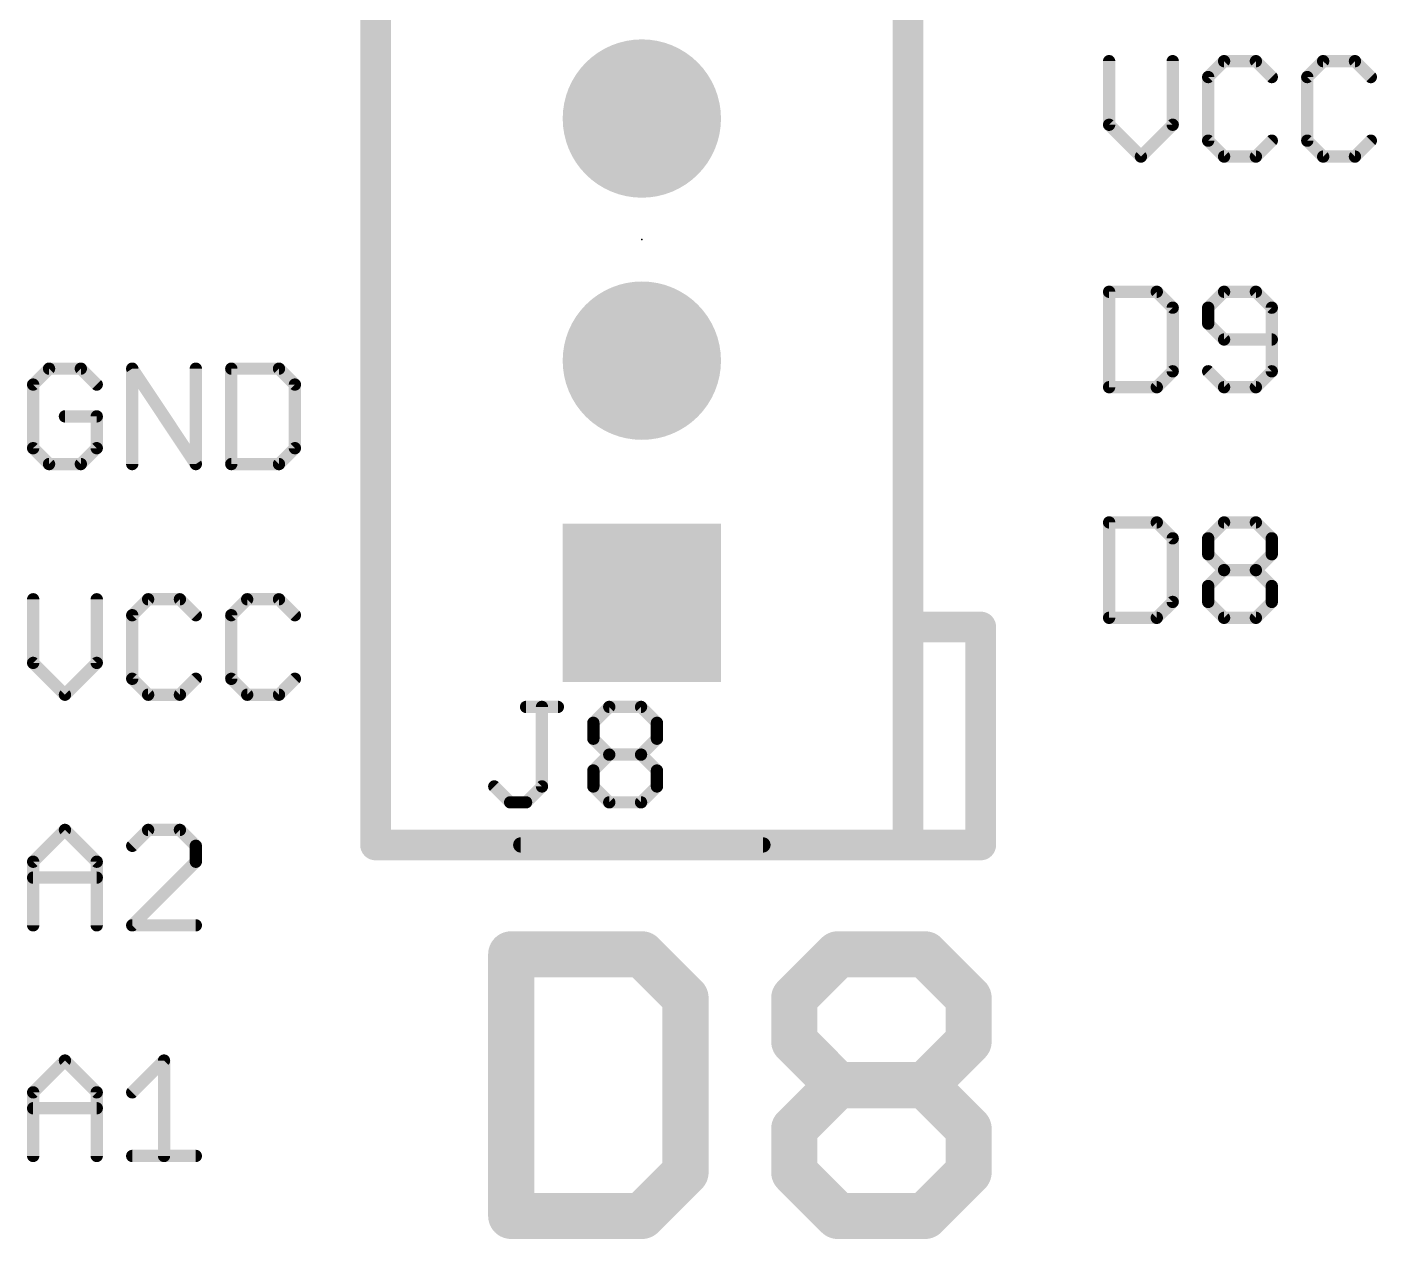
# Model space of a CAD drawing. Extents: x -6 to 140, y -6 to 118.
# Drawn here: x 13.33 to 24.49, y 20.95 to 30.97 of the extents above; entities that cross this region are included whole.
import ezdxf

# ---------------------------------------------------------------- set-up
doc = ezdxf.new("R2010")
doc.units = 0
for name, color, linetype in [('17', 94, 'CONTINUOUS'), ('21', 251, 'CONTINUOUS'), ('23', 178, 'CONTINUOUS'), ('25', 251, 'CONTINUOUS')]:
    doc.layers.add(name, color=color, linetype=linetype)

# ---------------------------------------------------------------- blocks, each defined once
blk = doc.blocks.new('SQUAREP')
blk.add_solid([(-0.5, -0.5), (0.5, -0.5), (-0.5, 0.5), (0.5, 0.5)])
blk = doc.blocks.new('ROUNDP')
at = {"const_width": 0.5}
blk.add_lwpolyline([(0, -0.25, 1), (0, 0.25, 1), (0, -0.25)], format="xyb", dxfattribs=at)

msp = doc.modelspace()

# ---------------------------------------------------------------- linework, layer by layer
at = {"layer": '21'}
for points, const_width in [([(16.215, 24.21), (16.215, 34.21)], 0.254), ([(20.615, 26.01), (20.615, 32.41)], 0.254), ([(22.2758, 30.6839), (22.2758, 30.1585)], 0.1016), ([(22.8012, 30.1585), (22.8012, 30.6839)], 0.1016), ([(23.2257, 30.6839), (23.0944, 30.5525)], 0.1016), ([(23.4884, 30.6839), (23.2257, 30.6839)], 0.1016), ([(23.6198, 30.5525), (23.4884, 30.6839)], 0.1016), ([(24.0443, 30.6839), (23.913, 30.5525)], 0.1016), ([(24.307, 30.6839), (24.0443, 30.6839)], 0.1016), ([(24.4383, 30.5525), (24.307, 30.6839)], 0.1016), ([(23.0944, 30.5525), (23.0944, 30.0271)], 0.1016), ([(23.913, 30.5525), (23.913, 30.0271)], 0.1016), ([(22.2758, 30.1585), (22.5385, 29.8958)], 0.1016), ([(22.5385, 29.8958), (22.8012, 30.1585)], 0.1016), ([(23.0944, 30.0271), (23.2257, 29.8958)], 0.1016), ([(23.4884, 29.8958), (23.6198, 30.0271)], 0.1016), ([(23.913, 30.0271), (24.0443, 29.8958)], 0.1016), ([(24.307, 29.8958), (24.4383, 30.0271)], 0.1016), ([(23.2257, 29.8958), (23.4884, 29.8958)], 0.1016), ([(24.0443, 29.8958), (24.307, 29.8958)], 0.1016), ([(22.2758, 28.7789), (22.2758, 27.9908)], 0.1016), ([(22.6698, 28.7789), (22.2758, 28.7789)], 0.1016), ([(22.8012, 28.6475), (22.6698, 28.7789)], 0.1016), ([(23.2257, 28.7789), (23.0944, 28.6475)], 0.1016), ([(23.4884, 28.7789), (23.2257, 28.7789)], 0.1016), ([(23.6198, 28.6475), (23.4884, 28.7789)], 0.1016), ([(22.8012, 28.1221), (22.8012, 28.6475)], 0.1016), ([(23.0944, 28.6475), (23.0944, 28.5162)], 0.1016), ([(23.6198, 28.1221), (23.6198, 28.6475)], 0.1016), ([(23.0944, 28.5162), (23.2257, 28.3848)], 0.1016), ([(23.2257, 28.3848), (23.6198, 28.3848)], 0.1016), ([(13.5171, 28.1439), (13.3858, 28.0125)], 0.1016), ([(13.7798, 28.1439), (13.5171, 28.1439)], 0.1016), ([(13.9112, 28.0125), (13.7798, 28.1439)], 0.1016), ([(14.2044, 27.3558), (14.2044, 28.1439)], 0.1016), ([(14.2044, 28.1439), (14.7298, 27.3558)], 0.1016), ([(14.7298, 27.3558), (14.7298, 28.1439)], 0.1016), ([(15.023, 28.1439), (15.023, 27.3558)], 0.1016), ([(15.417, 28.1439), (15.023, 28.1439)], 0.1016), ([(15.5483, 28.0125), (15.417, 28.1439)], 0.1016), ([(22.6698, 27.9908), (22.8012, 28.1221)], 0.1016), ([(23.0944, 28.1221), (23.2257, 27.9908)], 0.1016), ([(23.4884, 27.9908), (23.6198, 28.1221)], 0.1016), ([(13.3858, 28.0125), (13.3858, 27.4871)], 0.1016), ([(15.5483, 27.4871), (15.5483, 28.0125)], 0.1016), ([(22.2758, 27.9908), (22.6698, 27.9908)], 0.1016), ([(23.2257, 27.9908), (23.4884, 27.9908)], 0.1016), ([(13.9112, 27.7498), (13.6485, 27.7498)], 0.1016), ([(13.9112, 27.4871), (13.9112, 27.7498)], 0.1016), ([(13.3858, 27.4871), (13.5171, 27.3558)], 0.1016), ([(13.7798, 27.3558), (13.9112, 27.4871)], 0.1016), ([(15.417, 27.3558), (15.5483, 27.4871)], 0.1016), ([(13.5171, 27.3558), (13.7798, 27.3558)], 0.1016), ([(15.023, 27.3558), (15.417, 27.3558)], 0.1016), ([(22.2758, 26.8739), (22.2758, 26.0858)], 0.1016), ([(22.6698, 26.8739), (22.2758, 26.8739)], 0.1016), ([(22.8012, 26.7425), (22.6698, 26.8739)], 0.1016), ([(23.0944, 26.7425), (23.2257, 26.8739)], 0.1016), ([(23.2257, 26.8739), (23.4884, 26.8739)], 0.1016), ([(23.4884, 26.8739), (23.6198, 26.7425)], 0.1016), ([(22.8012, 26.2171), (22.8012, 26.7425)], 0.1016), ([(23.0944, 26.6112), (23.0944, 26.7425)], 0.1016), ([(23.6198, 26.7425), (23.6198, 26.6112)], 0.1016), ([(23.2257, 26.4798), (23.0944, 26.6112)], 0.1016), ([(23.6198, 26.6112), (23.4884, 26.4798)], 0.1016), ([(23.0944, 26.3485), (23.2257, 26.4798)], 0.1016), ([(23.2257, 26.4798), (23.4884, 26.4798)], 0.1016), ([(23.4884, 26.4798), (23.6198, 26.3485)], 0.1016), ([(23.0944, 26.2171), (23.0944, 26.3485)], 0.1016), ([(23.6198, 26.3485), (23.6198, 26.2171)], 0.1016), ([(13.3858, 26.2389), (13.3858, 25.7135)], 0.1016), ([(13.9112, 25.7135), (13.9112, 26.2389)], 0.1016), ([(14.3357, 26.2389), (14.2044, 26.1075)], 0.1016), ([(14.5984, 26.2389), (14.3357, 26.2389)], 0.1016), ([(14.7298, 26.1075), (14.5984, 26.2389)], 0.1016), ([(15.1543, 26.2389), (15.023, 26.1075)], 0.1016), ([(15.417, 26.2389), (15.1543, 26.2389)], 0.1016), ([(15.5483, 26.1075), (15.417, 26.2389)], 0.1016), ([(22.6698, 26.0858), (22.8012, 26.2171)], 0.1016), ([(23.2257, 26.0858), (23.0944, 26.2171)], 0.1016), ([(23.6198, 26.2171), (23.4884, 26.0858)], 0.1016), ([(14.2044, 26.1075), (14.2044, 25.5821)], 0.1016), ([(15.023, 26.1075), (15.023, 25.5821)], 0.1016), ([(20.615, 24.21), (20.615, 26.01)], 0.254), ([(21.215, 26.01), (20.615, 26.01)], 0.254), ([(21.215, 24.21), (21.215, 26.01)], 0.254), ([(22.2758, 26.0858), (22.6698, 26.0858)], 0.1016), ([(23.4884, 26.0858), (23.2257, 26.0858)], 0.1016), ([(13.3858, 25.7135), (13.6485, 25.4508)], 0.1016), ([(13.6485, 25.4508), (13.9112, 25.7135)], 0.1016), ([(14.2044, 25.5821), (14.3357, 25.4508)], 0.1016), ([(14.5984, 25.4508), (14.7298, 25.5821)], 0.1016), ([(15.023, 25.5821), (15.1543, 25.4508)], 0.1016), ([(15.417, 25.4508), (15.5483, 25.5821)], 0.1016), ([(14.3357, 25.4508), (14.5984, 25.4508)], 0.1016), ([(15.1543, 25.4508), (15.417, 25.4508)], 0.1016), ([(13.3858, 24.0712), (13.6485, 24.3339)], 0.1016), ([(13.6485, 24.3339), (13.9112, 24.0712)], 0.1016), ([(14.3357, 24.3339), (14.2044, 24.2025)], 0.1016), ([(14.5984, 24.3339), (14.3357, 24.3339)], 0.1016), ([(14.7298, 24.2025), (14.5984, 24.3339)], 0.1016), ([(16.215, 24.21), (20.615, 24.21)], 0.254), ([(20.615, 24.21), (21.215, 24.21)], 0.254), ([(14.7298, 24.0712), (14.7298, 24.2025)], 0.1016), ([(17.415, 24.21), (19.415, 24.21)], 0.127), ([(13.3858, 23.5458), (13.3858, 24.0712)], 0.1016), ([(13.9112, 24.0712), (13.9112, 23.5458)], 0.1016), ([(14.2044, 23.5458), (14.7298, 24.0712)], 0.1016), ([(13.3858, 23.9398), (13.9112, 23.9398)], 0.1016), ([(14.7298, 23.5458), (14.2044, 23.5458)], 0.1016), ([(17.3355, 23.3063), (17.3355, 21.1455)], 0.381), ([(18.4159, 23.3063), (17.3355, 23.3063)], 0.381), ([(18.7761, 22.9462), (18.4159, 23.3063)], 0.381), ([(19.6743, 22.9462), (20.0344, 23.3063)], 0.381), ([(20.0344, 23.3063), (20.7547, 23.3063)], 0.381), ([(20.7547, 23.3063), (21.1149, 22.9462)], 0.381), ([(18.7761, 21.5056), (18.7761, 22.9462)], 0.381), ([(19.6743, 22.5861), (19.6743, 22.9462)], 0.381), ([(21.1149, 22.9462), (21.1149, 22.5861)], 0.381), ([(20.0344, 22.2259), (19.6743, 22.5861)], 0.381), ([(21.1149, 22.5861), (20.7547, 22.2259)], 0.381), ([(13.3858, 22.1662), (13.6485, 22.4289)], 0.1016), ([(13.6485, 22.4289), (13.9112, 22.1662)], 0.1016), ([(14.2044, 22.1662), (14.4671, 22.4289)], 0.1016), ([(14.4671, 22.4289), (14.4671, 21.6408)], 0.1016), ([(19.6743, 21.8658), (20.0344, 22.2259)], 0.381), ([(20.0344, 22.2259), (20.7547, 22.2259)], 0.381), ([(20.7547, 22.2259), (21.1149, 21.8658)], 0.381), ([(13.3858, 21.6408), (13.3858, 22.1662)], 0.1016), ([(13.9112, 22.1662), (13.9112, 21.6408)], 0.1016), ([(13.3858, 22.0348), (13.9112, 22.0348)], 0.1016), ([(19.6743, 21.5056), (19.6743, 21.8658)], 0.381), ([(21.1149, 21.8658), (21.1149, 21.5056)], 0.381), ([(14.2044, 21.6408), (14.7298, 21.6408)], 0.1016), ([(18.4159, 21.1455), (18.7761, 21.5056)], 0.381), ([(20.0344, 21.1455), (19.6743, 21.5056)], 0.381), ([(21.1149, 21.5056), (20.7547, 21.1455)], 0.381), ([(17.3355, 21.1455), (18.4159, 21.1455)], 0.381), ([(20.7547, 21.1455), (20.0344, 21.1455)], 0.381)]:
    msp.add_lwpolyline(points, dxfattribs=dict(at, const_width=const_width))
for points, const_width in [([(22.3012, 30.6839, 1), (22.2504, 30.6839)], 0.0508), ([(22.8266, 30.6839, 1), (22.7758, 30.6839)], 0.0508), ([(23.2257, 30.7093, 1), (23.2257, 30.6585)], 0.0508), ([(23.2437, 30.6659, 1), (23.2078, 30.7018)], 0.0508), ([(23.5064, 30.7018, 1), (23.4705, 30.6659)], 0.0508), ([(23.4884, 30.6585, 1), (23.4884, 30.7093)], 0.0508), ([(24.0443, 30.7093, 1), (24.0443, 30.6585)], 0.0508), ([(24.0623, 30.6659, 1), (24.0263, 30.7018)], 0.0508), ([(24.325, 30.7018, 1), (24.289, 30.6659)], 0.0508), ([(24.307, 30.6585, 1), (24.307, 30.7093)], 0.0508), ([(23.1198, 30.5525, 1), (23.069, 30.5525)], 0.0508), ([(23.0764, 30.5705, 1), (23.1123, 30.5346)], 0.0508), ([(23.6018, 30.5346, 1), (23.6377, 30.5705)], 0.0508), ([(23.9384, 30.5525, 1), (23.8876, 30.5525)], 0.0508), ([(23.895, 30.5705, 1), (23.9309, 30.5346)], 0.0508), ([(24.4204, 30.5346, 1), (24.4563, 30.5705)], 0.0508), ([(22.2938, 30.1765, 1), (22.2578, 30.1405)], 0.0508), ([(22.2504, 30.1585, 1), (22.3012, 30.1585)], 0.0508), ([(22.7758, 30.1585, 1), (22.8266, 30.1585)], 0.0508), ([(22.8191, 30.1405, 1), (22.7832, 30.1765)], 0.0508), ([(23.1123, 30.0451, 1), (23.0764, 30.0092)], 0.0508), ([(23.069, 30.0271, 1), (23.1198, 30.0271)], 0.0508), ([(23.6377, 30.0092, 1), (23.6018, 30.0451)], 0.0508), ([(23.9309, 30.0451, 1), (23.895, 30.0092)], 0.0508), ([(23.8876, 30.0271, 1), (23.9384, 30.0271)], 0.0508), ([(24.4563, 30.0092, 1), (24.4204, 30.0451)], 0.0508), ([(22.5205, 29.9138, 1), (22.5565, 29.8778)], 0.0508), ([(22.5205, 29.8778, 1), (22.5565, 29.9138)], 0.0508), ([(23.2257, 29.9212, 1), (23.2257, 29.8704)], 0.0508), ([(23.2078, 29.8778, 1), (23.2437, 29.9138)], 0.0508), ([(23.4705, 29.9138, 1), (23.5064, 29.8778)], 0.0508), ([(23.4884, 29.8704, 1), (23.4884, 29.9212)], 0.0508), ([(24.0443, 29.9212, 1), (24.0443, 29.8704)], 0.0508), ([(24.0263, 29.8778, 1), (24.0623, 29.9138)], 0.0508), ([(24.289, 29.9138, 1), (24.325, 29.8778)], 0.0508), ([(24.307, 29.8704, 1), (24.307, 29.9212)], 0.0508), ([(22.3012, 28.7789, 1), (22.2504, 28.7789)], 0.0508), ([(22.2758, 28.8043, 1), (22.2758, 28.7535)], 0.0508), ([(22.6878, 28.7968, 1), (22.6519, 28.7609)], 0.0508), ([(22.6698, 28.7535, 1), (22.6698, 28.8043)], 0.0508), ([(23.2257, 28.8043, 1), (23.2257, 28.7535)], 0.0508), ([(23.2437, 28.7609, 1), (23.2078, 28.7968)], 0.0508), ([(23.5064, 28.7968, 1), (23.4705, 28.7609)], 0.0508), ([(23.4884, 28.7535, 1), (23.4884, 28.8043)], 0.0508), ([(22.8266, 28.6475, 1), (22.7758, 28.6475)], 0.0508), ([(22.7832, 28.6296, 1), (22.8191, 28.6655)], 0.0508), ([(23.1198, 28.6475, 1), (23.069, 28.6475)], 0.0508), ([(23.0764, 28.6655, 1), (23.1123, 28.6296)], 0.0508), ([(23.6452, 28.6475, 1), (23.5944, 28.6475)], 0.0508), ([(23.6018, 28.6296, 1), (23.6377, 28.6655)], 0.0508), ([(23.1123, 28.5341, 1), (23.0764, 28.4982)], 0.0508), ([(23.069, 28.5162, 1), (23.1198, 28.5162)], 0.0508), ([(23.2257, 28.4102, 1), (23.2257, 28.3594)], 0.0508), ([(23.2078, 28.3669, 1), (23.2437, 28.4028)], 0.0508), ([(23.6198, 28.3594, 1), (23.6198, 28.4102)], 0.0508), ([(13.5171, 28.1693, 1), (13.5171, 28.1185)], 0.0508), ([(13.5351, 28.1259, 1), (13.4992, 28.1618)], 0.0508), ([(13.7978, 28.1618, 1), (13.7619, 28.1259)], 0.0508), ([(13.7798, 28.1185, 1), (13.7798, 28.1693)], 0.0508), ([(14.2255, 28.158, 1), (14.1832, 28.1298)], 0.0508), ([(14.2298, 28.1439, 1), (14.179, 28.1439)], 0.0508), ([(14.7552, 28.1439, 1), (14.7044, 28.1439)], 0.0508), ([(15.0484, 28.1439, 1), (14.9976, 28.1439)], 0.0508), ([(15.023, 28.1693, 1), (15.023, 28.1185)], 0.0508), ([(15.435, 28.1618, 1), (15.399, 28.1259)], 0.0508), ([(15.417, 28.1185, 1), (15.417, 28.1693)], 0.0508), ([(22.7758, 28.1221, 1), (22.8266, 28.1221)], 0.0508), ([(22.8191, 28.1042, 1), (22.7832, 28.1401)], 0.0508), ([(23.1123, 28.1401, 1), (23.0764, 28.1042)], 0.0508), ([(23.5944, 28.1221, 1), (23.6452, 28.1221)], 0.0508), ([(23.6377, 28.1042, 1), (23.6018, 28.1401)], 0.0508), ([(13.4112, 28.0125, 1), (13.3604, 28.0125)], 0.0508), ([(13.3678, 28.0305, 1), (13.4038, 27.9946)], 0.0508), ([(13.8932, 27.9946, 1), (13.9291, 28.0305)], 0.0508), ([(15.5737, 28.0125, 1), (15.5229, 28.0125)], 0.0508), ([(15.5304, 27.9946, 1), (15.5663, 28.0305)], 0.0508), ([(22.2758, 28.0162, 1), (22.2758, 27.9654)], 0.0508), ([(22.2504, 27.9908, 1), (22.3012, 27.9908)], 0.0508), ([(22.6519, 28.0088, 1), (22.6878, 27.9728)], 0.0508), ([(22.6698, 27.9654, 1), (22.6698, 28.0162)], 0.0508), ([(23.2257, 28.0162, 1), (23.2257, 27.9654)], 0.0508), ([(23.2078, 27.9728, 1), (23.2437, 28.0088)], 0.0508), ([(23.4705, 28.0088, 1), (23.5064, 27.9728)], 0.0508), ([(23.4884, 27.9654, 1), (23.4884, 28.0162)], 0.0508), ([(13.6485, 27.7752, 1), (13.6485, 27.7244)], 0.0508), ([(13.9366, 27.7498, 1), (13.8858, 27.7498)], 0.0508), ([(13.9112, 27.7244, 1), (13.9112, 27.7752)], 0.0508), ([(13.4038, 27.5051, 1), (13.3678, 27.4692)], 0.0508), ([(13.3604, 27.4871, 1), (13.4112, 27.4871)], 0.0508), ([(13.8858, 27.4871, 1), (13.9366, 27.4871)], 0.0508), ([(13.9291, 27.4692, 1), (13.8932, 27.5051)], 0.0508), ([(15.5229, 27.4871, 1), (15.5737, 27.4871)], 0.0508), ([(15.5663, 27.4692, 1), (15.5304, 27.5051)], 0.0508), ([(13.5171, 27.3812, 1), (13.5171, 27.3304)], 0.0508), ([(13.4992, 27.3378, 1), (13.5351, 27.3738)], 0.0508), ([(13.7619, 27.3738, 1), (13.7978, 27.3378)], 0.0508), ([(13.7798, 27.3304, 1), (13.7798, 27.3812)], 0.0508), ([(14.179, 27.3558, 1), (14.2298, 27.3558)], 0.0508), ([(14.7044, 27.3558, 1), (14.7552, 27.3558)], 0.0508), ([(14.7086, 27.3417, 1), (14.7509, 27.3699)], 0.0508), ([(15.023, 27.3812, 1), (15.023, 27.3304)], 0.0508), ([(14.9976, 27.3558, 1), (15.0484, 27.3558)], 0.0508), ([(15.399, 27.3738, 1), (15.435, 27.3378)], 0.0508), ([(15.417, 27.3304, 1), (15.417, 27.3812)], 0.0508), ([(22.3012, 26.8739, 1), (22.2504, 26.8739)], 0.0508), ([(22.2758, 26.8993, 1), (22.2758, 26.8485)], 0.0508), ([(22.6878, 26.8918, 1), (22.6519, 26.8559)], 0.0508), ([(22.6698, 26.8485, 1), (22.6698, 26.8993)], 0.0508), ([(23.2257, 26.8993, 1), (23.2257, 26.8485)], 0.0508), ([(23.2437, 26.8559, 1), (23.2078, 26.8918)], 0.0508), ([(23.5064, 26.8918, 1), (23.4705, 26.8559)], 0.0508), ([(23.4884, 26.8485, 1), (23.4884, 26.8993)], 0.0508), ([(22.8266, 26.7425, 1), (22.7758, 26.7425)], 0.0508), ([(22.7832, 26.7246, 1), (22.8191, 26.7605)], 0.0508), ([(23.1198, 26.7425, 1), (23.069, 26.7425)], 0.0508), ([(23.0764, 26.7605, 1), (23.1123, 26.7246)], 0.0508), ([(23.6452, 26.7425, 1), (23.5944, 26.7425)], 0.0508), ([(23.6018, 26.7246, 1), (23.6377, 26.7605)], 0.0508), ([(23.1123, 26.6291, 1), (23.0764, 26.5932)], 0.0508), ([(23.6377, 26.5932, 1), (23.6018, 26.6291)], 0.0508), ([(23.069, 26.6112, 1), (23.1198, 26.6112)], 0.0508), ([(23.5944, 26.6112, 1), (23.6452, 26.6112)], 0.0508), ([(23.2257, 26.5052, 1), (23.2257, 26.4544)], 0.0508), ([(23.2437, 26.4619, 1), (23.2078, 26.4978)], 0.0508), ([(23.2078, 26.4619, 1), (23.2437, 26.4978)], 0.0508), ([(23.5064, 26.4978, 1), (23.4705, 26.4619)], 0.0508), ([(23.4705, 26.4978, 1), (23.5064, 26.4619)], 0.0508), ([(23.4884, 26.4544, 1), (23.4884, 26.5052)], 0.0508), ([(23.0764, 26.3665, 1), (23.1123, 26.3305)], 0.0508), ([(23.1198, 26.3485, 1), (23.069, 26.3485)], 0.0508), ([(23.6452, 26.3485, 1), (23.5944, 26.3485)], 0.0508), ([(23.6018, 26.3305, 1), (23.6377, 26.3665)], 0.0508), ([(13.4112, 26.2389, 1), (13.3604, 26.2389)], 0.0508), ([(13.9366, 26.2389, 1), (13.8858, 26.2389)], 0.0508), ([(14.3357, 26.2643, 1), (14.3357, 26.2135)], 0.0508), ([(14.3537, 26.2209, 1), (14.3178, 26.2568)], 0.0508), ([(14.6164, 26.2568, 1), (14.5805, 26.2209)], 0.0508), ([(14.5984, 26.2135, 1), (14.5984, 26.2643)], 0.0508), ([(15.1543, 26.2643, 1), (15.1543, 26.2135)], 0.0508), ([(15.1723, 26.2209, 1), (15.1363, 26.2568)], 0.0508), ([(15.435, 26.2568, 1), (15.399, 26.2209)], 0.0508), ([(15.417, 26.2135, 1), (15.417, 26.2643)], 0.0508), ([(22.7758, 26.2171, 1), (22.8266, 26.2171)], 0.0508), ([(22.8191, 26.1992, 1), (22.7832, 26.2351)], 0.0508), ([(23.1123, 26.2351, 1), (23.0764, 26.1992)], 0.0508), ([(23.069, 26.2171, 1), (23.1198, 26.2171)], 0.0508), ([(23.5944, 26.2171, 1), (23.6452, 26.2171)], 0.0508), ([(23.6377, 26.1992, 1), (23.6018, 26.2351)], 0.0508), ([(14.2298, 26.1075, 1), (14.179, 26.1075)], 0.0508), ([(14.1864, 26.1255, 1), (14.2223, 26.0896)], 0.0508), ([(14.7118, 26.0896, 1), (14.7477, 26.1255)], 0.0508), ([(15.0484, 26.1075, 1), (14.9976, 26.1075)], 0.0508), ([(15.005, 26.1255, 1), (15.0409, 26.0896)], 0.0508), ([(15.5304, 26.0896, 1), (15.5663, 26.1255)], 0.0508), ([(20.6785, 26.01, 1), (20.5515, 26.01)], 0.127), ([(20.615, 26.0735, 1), (20.615, 25.9465)], 0.127), ([(21.2785, 26.01, 1), (21.1515, 26.01)], 0.127), ([(21.215, 25.9465, 1), (21.215, 26.0735)], 0.127), ([(22.2758, 26.1112, 1), (22.2758, 26.0604)], 0.0508), ([(22.2504, 26.0858, 1), (22.3012, 26.0858)], 0.0508), ([(22.6519, 26.1038, 1), (22.6878, 26.0678)], 0.0508), ([(22.6698, 26.0604, 1), (22.6698, 26.1112)], 0.0508), ([(23.2257, 26.1112, 1), (23.2257, 26.0604)], 0.0508), ([(23.2078, 26.0678, 1), (23.2437, 26.1038)], 0.0508), ([(23.4705, 26.1038, 1), (23.5064, 26.0678)], 0.0508), ([(23.4884, 26.0604, 1), (23.4884, 26.1112)], 0.0508), ([(20.5515, 26.01, 1), (20.6785, 26.01)], 0.127), ([(13.4038, 25.7315, 1), (13.3678, 25.6955)], 0.0508), ([(13.3604, 25.7135, 1), (13.4112, 25.7135)], 0.0508), ([(13.8858, 25.7135, 1), (13.9366, 25.7135)], 0.0508), ([(13.9291, 25.6955, 1), (13.8932, 25.7315)], 0.0508), ([(14.2223, 25.6001, 1), (14.1864, 25.5642)], 0.0508), ([(14.179, 25.5821, 1), (14.2298, 25.5821)], 0.0508), ([(14.7477, 25.5642, 1), (14.7118, 25.6001)], 0.0508), ([(15.0409, 25.6001, 1), (15.005, 25.5642)], 0.0508), ([(14.9976, 25.5821, 1), (15.0484, 25.5821)], 0.0508), ([(15.5663, 25.5642, 1), (15.5304, 25.6001)], 0.0508), ([(13.6305, 25.4688, 1), (13.6665, 25.4328)], 0.0508), ([(13.6305, 25.4328, 1), (13.6665, 25.4688)], 0.0508), ([(14.3357, 25.4762, 1), (14.3357, 25.4254)], 0.0508), ([(14.3178, 25.4328, 1), (14.3537, 25.4688)], 0.0508), ([(14.5805, 25.4688, 1), (14.6164, 25.4328)], 0.0508), ([(14.5984, 25.4254, 1), (14.5984, 25.4762)], 0.0508), ([(15.1543, 25.4762, 1), (15.1543, 25.4254)], 0.0508), ([(15.1363, 25.4328, 1), (15.1723, 25.4688)], 0.0508), ([(15.399, 25.4688, 1), (15.435, 25.4328)], 0.0508), ([(15.417, 25.4254, 1), (15.417, 25.4762)], 0.0508), ([(13.6665, 24.3518, 1), (13.6305, 24.3159)], 0.0508), ([(13.6665, 24.3159, 1), (13.6305, 24.3518)], 0.0508), ([(14.3357, 24.3593, 1), (14.3357, 24.3085)], 0.0508), ([(14.3537, 24.3159, 1), (14.3178, 24.3518)], 0.0508), ([(14.6164, 24.3518, 1), (14.5805, 24.3159)], 0.0508), ([(14.5984, 24.3085, 1), (14.5984, 24.3593)], 0.0508), ([(16.215, 24.2735, 1), (16.215, 24.1465)], 0.127), ([(20.615, 24.2735, 1), (20.615, 24.1465)], 0.127), ([(20.615, 24.1465, 1), (20.615, 24.2735)], 0.127), ([(21.215, 24.1465, 1), (21.215, 24.2735)], 0.127), ([(14.1864, 24.2205, 1), (14.2223, 24.1846)], 0.0508), ([(14.7552, 24.2025, 1), (14.7044, 24.2025)], 0.0508), ([(14.7118, 24.1846, 1), (14.7477, 24.2205)], 0.0508), ([(16.1515, 24.21, 1), (16.2785, 24.21)], 0.127), ([(17.415, 24.2417, 1), (17.415, 24.1783)], 0.0635), ([(19.415, 24.1783, 1), (19.415, 24.2417)], 0.0635), ([(20.5515, 24.21, 1), (20.6785, 24.21)], 0.127), ([(21.1515, 24.21, 1), (21.2785, 24.21)], 0.127), ([(13.4112, 24.0712, 1), (13.3604, 24.0712)], 0.0508), ([(13.3678, 24.0891, 1), (13.4038, 24.0532)], 0.0508), ([(13.9366, 24.0712, 1), (13.8858, 24.0712)], 0.0508), ([(13.8932, 24.0532, 1), (13.9291, 24.0891)], 0.0508), ([(14.7044, 24.0712, 1), (14.7552, 24.0712)], 0.0508), ([(14.7477, 24.0532, 1), (14.7118, 24.0891)], 0.0508), ([(13.3858, 23.9652, 1), (13.3858, 23.9144)], 0.0508), ([(13.9112, 23.9144, 1), (13.9112, 23.9652)], 0.0508), ([(13.3604, 23.5458, 1), (13.4112, 23.5458)], 0.0508), ([(13.8858, 23.5458, 1), (13.9366, 23.5458)], 0.0508), ([(14.1864, 23.5638, 1), (14.2223, 23.5278)], 0.0508), ([(14.2044, 23.5712, 1), (14.2044, 23.5204)], 0.0508), ([(14.7298, 23.5204, 1), (14.7298, 23.5712)], 0.0508), ([(17.4307, 23.3063, 1), (17.2402, 23.3063)], 0.1905), ([(17.3355, 23.4016, 1), (17.3355, 23.2111)], 0.1905), ([(18.4833, 23.3737, 1), (18.3486, 23.239)], 0.1905), ([(18.4159, 23.2111, 1), (18.4159, 23.4016)], 0.1905), ([(20.0344, 23.4016, 1), (20.0344, 23.2111)], 0.1905), ([(20.1018, 23.239, 1), (19.9671, 23.3737)], 0.1905), ([(20.8221, 23.3737, 1), (20.6874, 23.239)], 0.1905), ([(20.7547, 23.2111, 1), (20.7547, 23.4016)], 0.1905), ([(18.8713, 22.9462, 1), (18.6808, 22.9462)], 0.1905), ([(18.7087, 22.8789, 1), (18.8434, 23.0136)], 0.1905), ([(19.7695, 22.9462, 1), (19.579, 22.9462)], 0.1905), ([(19.6069, 23.0136, 1), (19.7416, 22.8789)], 0.1905), ([(21.2101, 22.9462, 1), (21.0196, 22.9462)], 0.1905), ([(21.0475, 22.8789, 1), (21.1822, 23.0136)], 0.1905), ([(19.7416, 22.6534, 1), (19.6069, 22.5187)], 0.1905), ([(21.1822, 22.5187, 1), (21.0475, 22.6534)], 0.1905), ([(19.579, 22.5861, 1), (19.7695, 22.5861)], 0.1905), ([(21.0196, 22.5861, 1), (21.2101, 22.5861)], 0.1905), ([(13.6665, 22.4468, 1), (13.6305, 22.4109)], 0.0508), ([(13.6665, 22.4109, 1), (13.6305, 22.4468)], 0.0508), ([(14.4925, 22.4289, 1), (14.4417, 22.4289)], 0.0508), ([(14.485, 22.4109, 1), (14.4491, 22.4468)], 0.0508), ([(20.0344, 22.3212, 1), (20.0344, 22.1307)], 0.1905), ([(20.1018, 22.1586, 1), (19.9671, 22.2933)], 0.1905), ([(19.9671, 22.1586, 1), (20.1018, 22.2933)], 0.1905), ([(20.8221, 22.2933, 1), (20.6874, 22.1586)], 0.1905), ([(20.6874, 22.2933, 1), (20.8221, 22.1586)], 0.1905), ([(20.7547, 22.1307, 1), (20.7547, 22.3212)], 0.1905), ([(13.4112, 22.1662, 1), (13.3604, 22.1662)], 0.0508), ([(13.3678, 22.1841, 1), (13.4038, 22.1482)], 0.0508), ([(13.9366, 22.1662, 1), (13.8858, 22.1662)], 0.0508), ([(13.8932, 22.1482, 1), (13.9291, 22.1841)], 0.0508), ([(14.1864, 22.1841, 1), (14.2223, 22.1482)], 0.0508), ([(13.3858, 22.0602, 1), (13.3858, 22.0094)], 0.0508), ([(13.9112, 22.0094, 1), (13.9112, 22.0602)], 0.0508), ([(19.7695, 21.8658, 1), (19.579, 21.8658)], 0.1905), ([(19.6069, 21.9331, 1), (19.7416, 21.7984)], 0.1905), ([(21.2101, 21.8658, 1), (21.0196, 21.8658)], 0.1905), ([(21.0475, 21.7984, 1), (21.1822, 21.9331)], 0.1905), ([(13.3604, 21.6408, 1), (13.4112, 21.6408)], 0.0508), ([(13.8858, 21.6408, 1), (13.9366, 21.6408)], 0.0508), ([(14.2044, 21.6662, 1), (14.2044, 21.6154)], 0.0508), ([(14.4417, 21.6408, 1), (14.4925, 21.6408)], 0.0508), ([(14.7298, 21.6154, 1), (14.7298, 21.6662)], 0.0508), ([(18.8434, 21.4383, 1), (18.7087, 21.573)], 0.1905), ([(19.7416, 21.573, 1), (19.6069, 21.4383)], 0.1905), ([(21.1822, 21.4383, 1), (21.0475, 21.573)], 0.1905), ([(18.6808, 21.5056, 1), (18.8713, 21.5056)], 0.1905), ([(19.579, 21.5056, 1), (19.7695, 21.5056)], 0.1905), ([(21.0196, 21.5056, 1), (21.2101, 21.5056)], 0.1905), ([(17.3355, 21.2408, 1), (17.3355, 21.0503)], 0.1905), ([(18.3486, 21.2129, 1), (18.4833, 21.0781)], 0.1905), ([(18.4159, 21.0503, 1), (18.4159, 21.2408)], 0.1905), ([(20.0344, 21.2408, 1), (20.0344, 21.0503)], 0.1905), ([(19.9671, 21.0781, 1), (20.1018, 21.2129)], 0.1905), ([(20.6874, 21.2129, 1), (20.8221, 21.0781)], 0.1905), ([(20.7547, 21.0503, 1), (20.7547, 21.2408)], 0.1905), ([(17.2402, 21.1455, 1), (17.4307, 21.1455)], 0.1905)]:
    msp.add_lwpolyline(points, format="xyb", dxfattribs=dict(at, const_width=const_width))
at = {"layer": '23'}
msp.add_point((18.415, 29.21), dxfattribs=at)
at = {"layer": '25', "const_width": 0.1016}
for points in [[(17.4585, 25.3499), (17.7212, 25.3499)], [(17.5898, 24.6931), (17.5898, 25.3499)], [(18.0144, 25.2185), (18.1457, 25.3499)], [(18.1457, 25.3499), (18.4084, 25.3499)], [(18.4084, 25.3499), (18.5398, 25.2185)], [(18.0144, 25.0872), (18.0144, 25.2185)], [(18.5398, 25.2185), (18.5398, 25.0872)], [(18.1457, 24.9558), (18.0144, 25.0872)], [(18.5398, 25.0872), (18.4084, 24.9558)], [(18.0144, 24.8245), (18.1457, 24.9558)], [(18.1457, 24.9558), (18.4084, 24.9558)], [(18.4084, 24.9558), (18.5398, 24.8245)], [(18.0144, 24.6931), (18.0144, 24.8245)], [(18.5398, 24.8245), (18.5398, 24.6931)], [(17.1958, 24.6931), (17.3271, 24.5618)], [(17.4585, 24.5618), (17.5898, 24.6931)], [(18.1457, 24.5618), (18.0144, 24.6931)], [(18.5398, 24.6931), (18.4084, 24.5618)], [(17.3271, 24.5618), (17.4585, 24.5618)], [(18.4084, 24.5618), (18.1457, 24.5618)]]:
    msp.add_lwpolyline(points, dxfattribs=at)
at = {"layer": '25', "const_width": 0.0508}
for points in [[(17.4585, 25.3753, 1), (17.4585, 25.3245)], [(17.6152, 25.3499, 1), (17.5644, 25.3499)], [(17.7212, 25.3245, 1), (17.7212, 25.3753)], [(18.1457, 25.3753, 1), (18.1457, 25.3245)], [(18.1637, 25.3319, 1), (18.1278, 25.3678)], [(18.4264, 25.3678, 1), (18.3905, 25.3319)], [(18.4084, 25.3245, 1), (18.4084, 25.3753)], [(18.0398, 25.2185, 1), (17.989, 25.2185)], [(17.9964, 25.2365, 1), (18.0323, 25.2006)], [(18.5652, 25.2185, 1), (18.5144, 25.2185)], [(18.5218, 25.2006, 1), (18.5577, 25.2365)], [(18.0323, 25.1051, 1), (17.9964, 25.0692)], [(17.989, 25.0872, 1), (18.0398, 25.0872)], [(18.5144, 25.0872, 1), (18.5652, 25.0872)], [(18.5577, 25.0692, 1), (18.5218, 25.1051)], [(18.1457, 24.9812, 1), (18.1457, 24.9304)], [(18.1637, 24.9379, 1), (18.1278, 24.9738)], [(18.1278, 24.9379, 1), (18.1637, 24.9738)], [(18.4264, 24.9738, 1), (18.3905, 24.9379)], [(18.3905, 24.9738, 1), (18.4264, 24.9379)], [(18.4084, 24.9304, 1), (18.4084, 24.9812)], [(18.0398, 24.8245, 1), (17.989, 24.8245)], [(18.5652, 24.8245, 1), (18.5144, 24.8245)], [(17.9964, 24.8425, 1), (18.0323, 24.8065)], [(18.5218, 24.8065, 1), (18.5577, 24.8425)], [(17.2138, 24.7111, 1), (17.1778, 24.6752)], [(17.5644, 24.6931, 1), (17.6152, 24.6931)], [(17.6078, 24.6752, 1), (17.5719, 24.7111)], [(18.0323, 24.7111, 1), (17.9964, 24.6752)], [(17.989, 24.6931, 1), (18.0398, 24.6931)], [(18.5144, 24.6931, 1), (18.5652, 24.6931)], [(18.5577, 24.6752, 1), (18.5218, 24.7111)], [(17.3271, 24.5872, 1), (17.3271, 24.5364)], [(17.3092, 24.5438, 1), (17.3451, 24.5798)], [(17.4405, 24.5798, 1), (17.4765, 24.5438)], [(17.4585, 24.5364, 1), (17.4585, 24.5872)], [(18.1457, 24.5872, 1), (18.1457, 24.5364)], [(18.1278, 24.5438, 1), (18.1637, 24.5798)], [(18.3905, 24.5798, 1), (18.4264, 24.5438)], [(18.4084, 24.5364, 1), (18.4084, 24.5872)]]:
    msp.add_lwpolyline(points, format="xyb", dxfattribs=at)

# ---------------------------------------------------------------- block references
at = {"layer": '17', "xscale": 1.308, "yscale": 1.308, "rotation": 90}
for name, p in [('ROUNDP', (18.415, 30.21)), ('ROUNDP', (18.415, 30.21)), ('ROUNDP', (18.415, 28.21)), ('ROUNDP', (18.415, 28.21)), ('SQUAREP', (18.415, 26.21)), ('SQUAREP', (18.415, 26.21))]:
    msp.add_blockref(name, p, dxfattribs=at)

doc.saveas('drawing.dxf')
